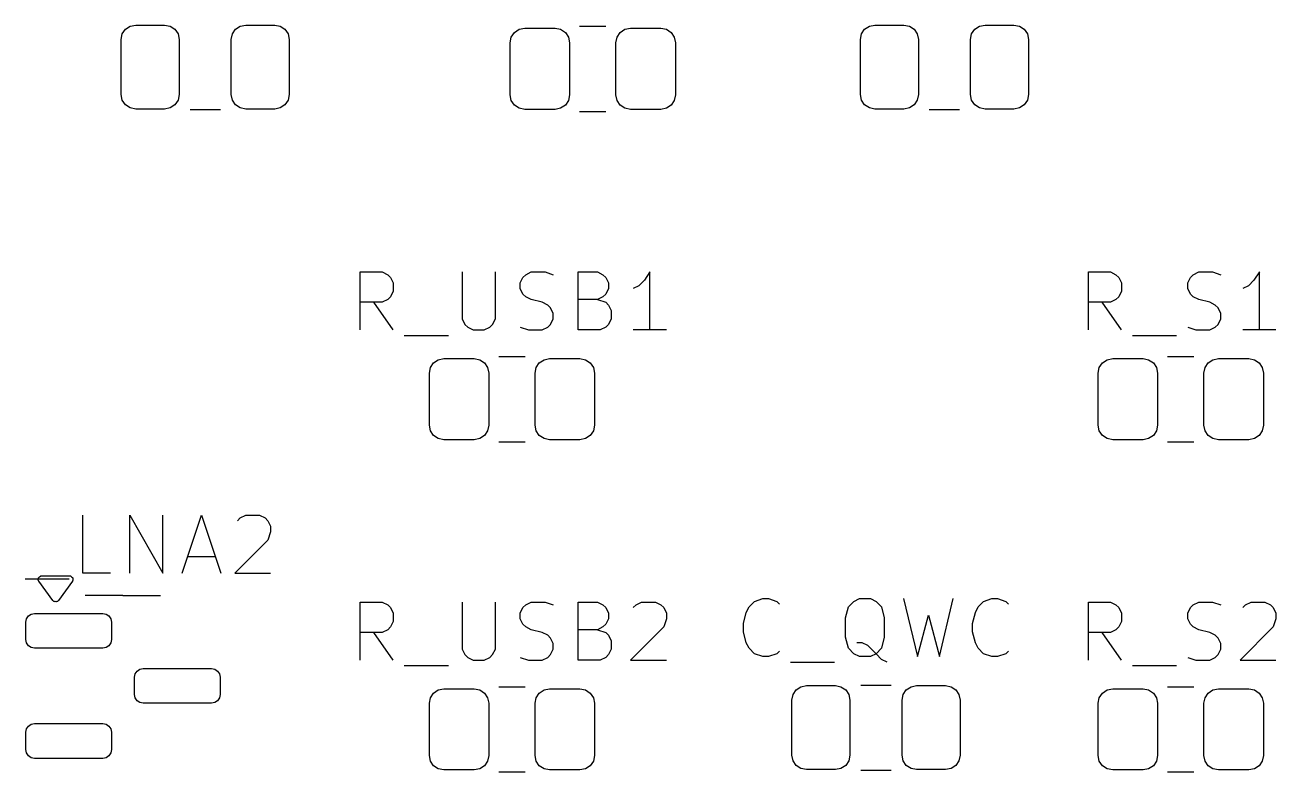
# Model space of a CAD drawing. Extents: x -0.18 to 2, y -0.2 to 1.93.
# Drawn here: x 1.146 to 1.996, y 0.318 to 0.825 of the extents above; entities that cross this region are included whole.
import ezdxf

# ---------------------------------------------------------------- set-up
doc = ezdxf.new("R2010")
doc.units = 0
doc.header["$MEASUREMENT"] = 0
doc.layers.add('BLACK', color=7, linetype='CONTINUOUS')
doc.layers.add('LYELLOW', color=51, linetype='CONTINUOUS')

msp = doc.modelspace()

# ---------------------------------------------------------------- linework, layer by layer
at = {"layer": 'BLACK', "linetype": 'CONTINUOUS'}
for p, q in [((1.21727, 0.82424), (1.22104, 0.82499)), ((1.21727, 0.82424), (1.22104, 0.82499)), ((1.22104, 0.82499), (1.24072, 0.82499)), ((1.22104, 0.82499), (1.24072, 0.82499)), ((1.24072, 0.82499), (1.24449, 0.82424)), ((1.24072, 0.82499), (1.24449, 0.82424)), ((1.29207, 0.82424), (1.29584, 0.82499)), ((1.29207, 0.82424), (1.29584, 0.82499)), ((1.29584, 0.82499), (1.31553, 0.82499)), ((1.29584, 0.82499), (1.31553, 0.82499)), ((1.31553, 0.82499), (1.31929, 0.82424)), ((1.31553, 0.82499), (1.31929, 0.82424)), ((1.71952, 0.82424), (1.72329, 0.82499)), ((1.71952, 0.82424), (1.72329, 0.82499)), ((1.72329, 0.82499), (1.74297, 0.82499)), ((1.72329, 0.82499), (1.74297, 0.82499)), ((1.74297, 0.82499), (1.74674, 0.82424)), ((1.74297, 0.82499), (1.74674, 0.82424)), ((1.79432, 0.82424), (1.79809, 0.82499)), ((1.79432, 0.82424), (1.79809, 0.82499)), ((1.79809, 0.82499), (1.81778, 0.82499)), ((1.79809, 0.82499), (1.81778, 0.82499)), ((1.81778, 0.82499), (1.82154, 0.82424)), ((1.81778, 0.82499), (1.82154, 0.82424)), ((1.2112, 0.81515), (1.21194, 0.81891)), ((1.2112, 0.81515), (1.21194, 0.81891)), ((1.21194, 0.81891), (1.21408, 0.82211)), ((1.21194, 0.81891), (1.21408, 0.82211)), ((1.21408, 0.82211), (1.21727, 0.82424)), ((1.21408, 0.82211), (1.21727, 0.82424)), ((1.24449, 0.82424), (1.24768, 0.82211)), ((1.24449, 0.82424), (1.24768, 0.82211)), ((1.24768, 0.82211), (1.24982, 0.81891)), ((1.24768, 0.82211), (1.24982, 0.81891)), ((1.24982, 0.81891), (1.25057, 0.81515)), ((1.24982, 0.81891), (1.25057, 0.81515)), ((1.286, 0.81515), (1.28675, 0.81891)), ((1.286, 0.81515), (1.28675, 0.81891)), ((1.28675, 0.81891), (1.28888, 0.82211)), ((1.28675, 0.81891), (1.28888, 0.82211)), ((1.28888, 0.82211), (1.29207, 0.82424)), ((1.28888, 0.82211), (1.29207, 0.82424)), ((1.31929, 0.82424), (1.32249, 0.82211)), ((1.31929, 0.82424), (1.32249, 0.82211)), ((1.32249, 0.82211), (1.32462, 0.81891)), ((1.32249, 0.82211), (1.32462, 0.81891)), ((1.32462, 0.81891), (1.32537, 0.81515)), ((1.32462, 0.81891), (1.32537, 0.81515)), ((1.47549, 0.81298), (1.47624, 0.81675)), ((1.47549, 0.81298), (1.47624, 0.81675)), ((1.47624, 0.81675), (1.47837, 0.81994)), ((1.47624, 0.81675), (1.47837, 0.81994)), ((1.47837, 0.81994), (1.48157, 0.82208)), ((1.47837, 0.81994), (1.48157, 0.82208)), ((1.48157, 0.82208), (1.48533, 0.82282)), ((1.48157, 0.82208), (1.48533, 0.82282)), ((1.48533, 0.82282), (1.506, 0.82282)), ((1.48533, 0.82282), (1.506, 0.82282)), ((1.506, 0.82282), (1.50977, 0.82208)), ((1.506, 0.82282), (1.50977, 0.82208)), ((1.50977, 0.82208), (1.51296, 0.81994)), ((1.50977, 0.82208), (1.51296, 0.81994)), ((1.51296, 0.81994), (1.5151, 0.81675)), ((1.51296, 0.81994), (1.5151, 0.81675)), ((1.5151, 0.81675), (1.51585, 0.81298)), ((1.5151, 0.81675), (1.51585, 0.81298)), ((1.54734, 0.81298), (1.54809, 0.81675)), ((1.54734, 0.81298), (1.54809, 0.81675)), ((1.54809, 0.81675), (1.55022, 0.81994)), ((1.54809, 0.81675), (1.55022, 0.81994)), ((1.55022, 0.81994), (1.55342, 0.82208)), ((1.55022, 0.81994), (1.55342, 0.82208)), ((1.55342, 0.82208), (1.55718, 0.82282)), ((1.55342, 0.82208), (1.55718, 0.82282)), ((1.55718, 0.82282), (1.57785, 0.82282)), ((1.55718, 0.82282), (1.57785, 0.82282)), ((1.57785, 0.82282), (1.58162, 0.82208)), ((1.57785, 0.82282), (1.58162, 0.82208)), ((1.58162, 0.82208), (1.58481, 0.81994)), ((1.58162, 0.82208), (1.58481, 0.81994)), ((1.58481, 0.81994), (1.58695, 0.81675)), ((1.58481, 0.81994), (1.58695, 0.81675)), ((1.58695, 0.81675), (1.5877, 0.81298)), ((1.58695, 0.81675), (1.5877, 0.81298)), ((1.71345, 0.81515), (1.71419, 0.81891)), ((1.71345, 0.81515), (1.71419, 0.81891)), ((1.71419, 0.81891), (1.71633, 0.82211)), ((1.71419, 0.81891), (1.71633, 0.82211)), ((1.71633, 0.82211), (1.71952, 0.82424)), ((1.71633, 0.82211), (1.71952, 0.82424)), ((1.74674, 0.82424), (1.74993, 0.82211)), ((1.74674, 0.82424), (1.74993, 0.82211)), ((1.74993, 0.82211), (1.75207, 0.81891)), ((1.74993, 0.82211), (1.75207, 0.81891)), ((1.75207, 0.81891), (1.75282, 0.81515)), ((1.75207, 0.81891), (1.75282, 0.81515)), ((1.78825, 0.81515), (1.789, 0.81891)), ((1.78825, 0.81515), (1.789, 0.81891)), ((1.789, 0.81891), (1.79113, 0.82211)), ((1.789, 0.81891), (1.79113, 0.82211)), ((1.79113, 0.82211), (1.79432, 0.82424)), ((1.79113, 0.82211), (1.79432, 0.82424)), ((1.82154, 0.82424), (1.82474, 0.82211)), ((1.82154, 0.82424), (1.82474, 0.82211)), ((1.82474, 0.82211), (1.82687, 0.81891)), ((1.82474, 0.82211), (1.82687, 0.81891)), ((1.82687, 0.81891), (1.82762, 0.81515)), ((1.82687, 0.81891), (1.82762, 0.81515)), ((1.2112, 0.77775), (1.2112, 0.81515)), ((1.2112, 0.77775), (1.2112, 0.81515)), ((1.25057, 0.81515), (1.25057, 0.77775)), ((1.25057, 0.81515), (1.25057, 0.77775)), ((1.286, 0.77775), (1.286, 0.81515)), ((1.286, 0.77775), (1.286, 0.81515)), ((1.32537, 0.81515), (1.32537, 0.77775)), ((1.32537, 0.81515), (1.32537, 0.77775)), ((1.47549, 0.77755), (1.47549, 0.81298)), ((1.47549, 0.77755), (1.47549, 0.81298)), ((1.51585, 0.81298), (1.51585, 0.77755)), ((1.51585, 0.81298), (1.51585, 0.77755)), ((1.54734, 0.77755), (1.54734, 0.81298)), ((1.54734, 0.77755), (1.54734, 0.81298)), ((1.5877, 0.81298), (1.5877, 0.77755)), ((1.5877, 0.81298), (1.5877, 0.77755)), ((1.71345, 0.77775), (1.71345, 0.81515)), ((1.71345, 0.77775), (1.71345, 0.81515)), ((1.75282, 0.81515), (1.75282, 0.77775)), ((1.75282, 0.81515), (1.75282, 0.77775)), ((1.78825, 0.77775), (1.78825, 0.81515)), ((1.78825, 0.77775), (1.78825, 0.81515)), ((1.82762, 0.81515), (1.82762, 0.77775)), ((1.82762, 0.81515), (1.82762, 0.77775)), ((1.21194, 0.77398), (1.2112, 0.77775)), ((1.21194, 0.77398), (1.2112, 0.77775)), ((1.21408, 0.77079), (1.21194, 0.77398)), ((1.21408, 0.77079), (1.21194, 0.77398)), ((1.24982, 0.77398), (1.24768, 0.77079)), ((1.24982, 0.77398), (1.24768, 0.77079)), ((1.25057, 0.77775), (1.24982, 0.77398)), ((1.25057, 0.77775), (1.24982, 0.77398)), ((1.28675, 0.77398), (1.286, 0.77775)), ((1.28675, 0.77398), (1.286, 0.77775)), ((1.28888, 0.77079), (1.28675, 0.77398)), ((1.28888, 0.77079), (1.28675, 0.77398)), ((1.32462, 0.77398), (1.32249, 0.77079)), ((1.32462, 0.77398), (1.32249, 0.77079)), ((1.32537, 0.77775), (1.32462, 0.77398)), ((1.32537, 0.77775), (1.32462, 0.77398)), ((1.47624, 0.77378), (1.47549, 0.77755)), ((1.47624, 0.77378), (1.47549, 0.77755)), ((1.47837, 0.77059), (1.47624, 0.77378)), ((1.47837, 0.77059), (1.47624, 0.77378)), ((1.5151, 0.77378), (1.51296, 0.77059)), ((1.5151, 0.77378), (1.51296, 0.77059)), ((1.51585, 0.77755), (1.5151, 0.77378)), ((1.51585, 0.77755), (1.5151, 0.77378)), ((1.54809, 0.77378), (1.54734, 0.77755)), ((1.54809, 0.77378), (1.54734, 0.77755)), ((1.55022, 0.77059), (1.54809, 0.77378)), ((1.55022, 0.77059), (1.54809, 0.77378)), ((1.58695, 0.77378), (1.58481, 0.77059)), ((1.58695, 0.77378), (1.58481, 0.77059)), ((1.5877, 0.77755), (1.58695, 0.77378)), ((1.5877, 0.77755), (1.58695, 0.77378)), ((1.71419, 0.77398), (1.71345, 0.77775)), ((1.71419, 0.77398), (1.71345, 0.77775)), ((1.71633, 0.77079), (1.71419, 0.77398)), ((1.71633, 0.77079), (1.71419, 0.77398)), ((1.75207, 0.77398), (1.74993, 0.77079)), ((1.75207, 0.77398), (1.74993, 0.77079)), ((1.75282, 0.77775), (1.75207, 0.77398)), ((1.75282, 0.77775), (1.75207, 0.77398)), ((1.789, 0.77398), (1.78825, 0.77775)), ((1.789, 0.77398), (1.78825, 0.77775)), ((1.79113, 0.77079), (1.789, 0.77398)), ((1.79113, 0.77079), (1.789, 0.77398)), ((1.82687, 0.77398), (1.82474, 0.77079)), ((1.82687, 0.77398), (1.82474, 0.77079)), ((1.82762, 0.77775), (1.82687, 0.77398)), ((1.82762, 0.77775), (1.82687, 0.77398)), ((1.21727, 0.76865), (1.21408, 0.77079)), ((1.21727, 0.76865), (1.21408, 0.77079)), ((1.22104, 0.7679), (1.21727, 0.76865)), ((1.22104, 0.7679), (1.21727, 0.76865)), ((1.24072, 0.7679), (1.22104, 0.7679)), ((1.24072, 0.7679), (1.22104, 0.7679)), ((1.24449, 0.76865), (1.24072, 0.7679)), ((1.24449, 0.76865), (1.24072, 0.7679)), ((1.24768, 0.77079), (1.24449, 0.76865)), ((1.24768, 0.77079), (1.24449, 0.76865)), ((1.29207, 0.76865), (1.28888, 0.77079)), ((1.29207, 0.76865), (1.28888, 0.77079)), ((1.29584, 0.7679), (1.29207, 0.76865)), ((1.29584, 0.7679), (1.29207, 0.76865)), ((1.31553, 0.7679), (1.29584, 0.7679)), ((1.31553, 0.7679), (1.29584, 0.7679)), ((1.31929, 0.76865), (1.31553, 0.7679)), ((1.31929, 0.76865), (1.31553, 0.7679)), ((1.32249, 0.77079), (1.31929, 0.76865)), ((1.32249, 0.77079), (1.31929, 0.76865)), ((1.48157, 0.76846), (1.47837, 0.77059)), ((1.48157, 0.76846), (1.47837, 0.77059)), ((1.48533, 0.76771), (1.48157, 0.76846)), ((1.48533, 0.76771), (1.48157, 0.76846)), ((1.506, 0.76771), (1.48533, 0.76771)), ((1.506, 0.76771), (1.48533, 0.76771)), ((1.50977, 0.76846), (1.506, 0.76771)), ((1.50977, 0.76846), (1.506, 0.76771)), ((1.51296, 0.77059), (1.50977, 0.76846)), ((1.51296, 0.77059), (1.50977, 0.76846)), ((1.55342, 0.76846), (1.55022, 0.77059)), ((1.55342, 0.76846), (1.55022, 0.77059)), ((1.55718, 0.76771), (1.55342, 0.76846)), ((1.55718, 0.76771), (1.55342, 0.76846)), ((1.57785, 0.76771), (1.55718, 0.76771)), ((1.57785, 0.76771), (1.55718, 0.76771)), ((1.58162, 0.76846), (1.57785, 0.76771)), ((1.58162, 0.76846), (1.57785, 0.76771)), ((1.58481, 0.77059), (1.58162, 0.76846)), ((1.58481, 0.77059), (1.58162, 0.76846)), ((1.71952, 0.76865), (1.71633, 0.77079)), ((1.71952, 0.76865), (1.71633, 0.77079)), ((1.72329, 0.7679), (1.71952, 0.76865)), ((1.72329, 0.7679), (1.71952, 0.76865)), ((1.74297, 0.7679), (1.72329, 0.7679)), ((1.74297, 0.7679), (1.72329, 0.7679)), ((1.74674, 0.76865), (1.74297, 0.7679)), ((1.74674, 0.76865), (1.74297, 0.7679)), ((1.74993, 0.77079), (1.74674, 0.76865)), ((1.74993, 0.77079), (1.74674, 0.76865)), ((1.79432, 0.76865), (1.79113, 0.77079)), ((1.79432, 0.76865), (1.79113, 0.77079)), ((1.79809, 0.7679), (1.79432, 0.76865)), ((1.79809, 0.7679), (1.79432, 0.76865)), ((1.81778, 0.7679), (1.79809, 0.7679)), ((1.81778, 0.7679), (1.79809, 0.7679)), ((1.82154, 0.76865), (1.81778, 0.7679)), ((1.82154, 0.76865), (1.81778, 0.7679)), ((1.82474, 0.77079), (1.82154, 0.76865)), ((1.82474, 0.77079), (1.82154, 0.76865)), ((1.42131, 0.59234), (1.42344, 0.59553)), ((1.42131, 0.59234), (1.42344, 0.59553)), ((1.42344, 0.59553), (1.42664, 0.59767)), ((1.42344, 0.59553), (1.42664, 0.59767)), ((1.42664, 0.59767), (1.4304, 0.59842)), ((1.42664, 0.59767), (1.4304, 0.59842)), ((1.4304, 0.59842), (1.45107, 0.59842)), ((1.4304, 0.59842), (1.45107, 0.59842)), ((1.45107, 0.59842), (1.45484, 0.59767)), ((1.45107, 0.59842), (1.45484, 0.59767)), ((1.45484, 0.59767), (1.45803, 0.59553)), ((1.45484, 0.59767), (1.45803, 0.59553)), ((1.45803, 0.59553), (1.46017, 0.59234)), ((1.45803, 0.59553), (1.46017, 0.59234)), ((1.49316, 0.59234), (1.49529, 0.59553)), ((1.49316, 0.59234), (1.49529, 0.59553)), ((1.49529, 0.59553), (1.49849, 0.59767)), ((1.49529, 0.59553), (1.49849, 0.59767)), ((1.49849, 0.59767), (1.50225, 0.59842)), ((1.49849, 0.59767), (1.50225, 0.59842)), ((1.50225, 0.59842), (1.52292, 0.59842)), ((1.50225, 0.59842), (1.52292, 0.59842)), ((1.52292, 0.59842), (1.52669, 0.59767)), ((1.52292, 0.59842), (1.52669, 0.59767)), ((1.52669, 0.59767), (1.52988, 0.59553)), ((1.52669, 0.59767), (1.52988, 0.59553)), ((1.52988, 0.59553), (1.53202, 0.59234)), ((1.52988, 0.59553), (1.53202, 0.59234)), ((1.87575, 0.59234), (1.87789, 0.59553)), ((1.87575, 0.59234), (1.87789, 0.59553)), ((1.87789, 0.59553), (1.88108, 0.59767)), ((1.87789, 0.59553), (1.88108, 0.59767)), ((1.88108, 0.59767), (1.88485, 0.59842)), ((1.88108, 0.59767), (1.88485, 0.59842)), ((1.88485, 0.59842), (1.90552, 0.59842)), ((1.88485, 0.59842), (1.90552, 0.59842)), ((1.90552, 0.59842), (1.90928, 0.59767)), ((1.90552, 0.59842), (1.90928, 0.59767)), ((1.90928, 0.59767), (1.91247, 0.59553)), ((1.90928, 0.59767), (1.91247, 0.59553)), ((1.91247, 0.59553), (1.91461, 0.59234)), ((1.91247, 0.59553), (1.91461, 0.59234)), ((1.9476, 0.59234), (1.94974, 0.59553)), ((1.9476, 0.59234), (1.94974, 0.59553)), ((1.94974, 0.59553), (1.95293, 0.59767)), ((1.94974, 0.59553), (1.95293, 0.59767)), ((1.95293, 0.59767), (1.9567, 0.59842)), ((1.95293, 0.59767), (1.9567, 0.59842)), ((1.9567, 0.59842), (1.97737, 0.59842)), ((1.9567, 0.59842), (1.97737, 0.59842)), ((1.97737, 0.59842), (1.98113, 0.59767)), ((1.97737, 0.59842), (1.98113, 0.59767)), ((1.98113, 0.59767), (1.98433, 0.59553)), ((1.98113, 0.59767), (1.98433, 0.59553)), ((1.98433, 0.59553), (1.98646, 0.59234)), ((1.98433, 0.59553), (1.98646, 0.59234)), ((1.42056, 0.58857), (1.42131, 0.59234)), ((1.42056, 0.58857), (1.42131, 0.59234)), ((1.42056, 0.55314), (1.42056, 0.58857)), ((1.42056, 0.55314), (1.42056, 0.58857)), ((1.46017, 0.59234), (1.46091, 0.58857)), ((1.46017, 0.59234), (1.46091, 0.58857)), ((1.46091, 0.58857), (1.46091, 0.55314)), ((1.46091, 0.58857), (1.46091, 0.55314)), ((1.49241, 0.58857), (1.49316, 0.59234)), ((1.49241, 0.58857), (1.49316, 0.59234)), ((1.49241, 0.55314), (1.49241, 0.58857)), ((1.49241, 0.55314), (1.49241, 0.58857)), ((1.53202, 0.59234), (1.53276, 0.58857)), ((1.53202, 0.59234), (1.53276, 0.58857)), ((1.53276, 0.58857), (1.53276, 0.55314)), ((1.53276, 0.58857), (1.53276, 0.55314)), ((1.875, 0.58857), (1.87575, 0.59234)), ((1.875, 0.58857), (1.87575, 0.59234)), ((1.875, 0.55314), (1.875, 0.58857)), ((1.875, 0.55314), (1.875, 0.58857)), ((1.91461, 0.59234), (1.91536, 0.58857)), ((1.91461, 0.59234), (1.91536, 0.58857)), ((1.91536, 0.58857), (1.91536, 0.55314)), ((1.91536, 0.58857), (1.91536, 0.55314)), ((1.94685, 0.58857), (1.9476, 0.59234)), ((1.94685, 0.58857), (1.9476, 0.59234)), ((1.94685, 0.55314), (1.94685, 0.58857)), ((1.94685, 0.55314), (1.94685, 0.58857)), ((1.98646, 0.59234), (1.98721, 0.58857)), ((1.98646, 0.59234), (1.98721, 0.58857)), ((1.98721, 0.58857), (1.98721, 0.55314)), ((1.98721, 0.58857), (1.98721, 0.55314)), ((1.42131, 0.54937), (1.42056, 0.55314)), ((1.42131, 0.54937), (1.42056, 0.55314)), ((1.46091, 0.55314), (1.46017, 0.54937)), ((1.46091, 0.55314), (1.46017, 0.54937)), ((1.49316, 0.54937), (1.49241, 0.55314)), ((1.49316, 0.54937), (1.49241, 0.55314)), ((1.53276, 0.55314), (1.53202, 0.54937)), ((1.53276, 0.55314), (1.53202, 0.54937)), ((1.87575, 0.54937), (1.875, 0.55314)), ((1.87575, 0.54937), (1.875, 0.55314)), ((1.91536, 0.55314), (1.91461, 0.54937)), ((1.91536, 0.55314), (1.91461, 0.54937)), ((1.9476, 0.54937), (1.94685, 0.55314)), ((1.9476, 0.54937), (1.94685, 0.55314)), ((1.98721, 0.55314), (1.98646, 0.54937)), ((1.98721, 0.55314), (1.98646, 0.54937)), ((1.42344, 0.54618), (1.42131, 0.54937)), ((1.42344, 0.54618), (1.42131, 0.54937)), ((1.42664, 0.54405), (1.42344, 0.54618)), ((1.42664, 0.54405), (1.42344, 0.54618)), ((1.4304, 0.5433), (1.42664, 0.54405)), ((1.4304, 0.5433), (1.42664, 0.54405)), ((1.45484, 0.54405), (1.45107, 0.5433)), ((1.45484, 0.54405), (1.45107, 0.5433)), ((1.45803, 0.54618), (1.45484, 0.54405)), ((1.45803, 0.54618), (1.45484, 0.54405)), ((1.46017, 0.54937), (1.45803, 0.54618)), ((1.46017, 0.54937), (1.45803, 0.54618)), ((1.49529, 0.54618), (1.49316, 0.54937)), ((1.49529, 0.54618), (1.49316, 0.54937)), ((1.49849, 0.54405), (1.49529, 0.54618)), ((1.49849, 0.54405), (1.49529, 0.54618)), ((1.50225, 0.5433), (1.49849, 0.54405)), ((1.50225, 0.5433), (1.49849, 0.54405)), ((1.52669, 0.54405), (1.52292, 0.5433)), ((1.52669, 0.54405), (1.52292, 0.5433)), ((1.52988, 0.54618), (1.52669, 0.54405)), ((1.52988, 0.54618), (1.52669, 0.54405)), ((1.53202, 0.54937), (1.52988, 0.54618)), ((1.53202, 0.54937), (1.52988, 0.54618)), ((1.87789, 0.54618), (1.87575, 0.54937)), ((1.87789, 0.54618), (1.87575, 0.54937)), ((1.88108, 0.54405), (1.87789, 0.54618)), ((1.88108, 0.54405), (1.87789, 0.54618)), ((1.88485, 0.5433), (1.88108, 0.54405)), ((1.88485, 0.5433), (1.88108, 0.54405)), ((1.90928, 0.54405), (1.90552, 0.5433)), ((1.90928, 0.54405), (1.90552, 0.5433)), ((1.91247, 0.54618), (1.90928, 0.54405)), ((1.91247, 0.54618), (1.90928, 0.54405)), ((1.91461, 0.54937), (1.91247, 0.54618)), ((1.91461, 0.54937), (1.91247, 0.54618)), ((1.94974, 0.54618), (1.9476, 0.54937)), ((1.94974, 0.54618), (1.9476, 0.54937)), ((1.95293, 0.54405), (1.94974, 0.54618)), ((1.95293, 0.54405), (1.94974, 0.54618)), ((1.9567, 0.5433), (1.95293, 0.54405)), ((1.9567, 0.5433), (1.95293, 0.54405)), ((1.98113, 0.54405), (1.97737, 0.5433)), ((1.98113, 0.54405), (1.97737, 0.5433)), ((1.98433, 0.54618), (1.98113, 0.54405)), ((1.98433, 0.54618), (1.98113, 0.54405)), ((1.98646, 0.54937), (1.98433, 0.54618)), ((1.98646, 0.54937), (1.98433, 0.54618)), ((1.45107, 0.5433), (1.4304, 0.5433)), ((1.45107, 0.5433), (1.4304, 0.5433)), ((1.52292, 0.5433), (1.50225, 0.5433)), ((1.52292, 0.5433), (1.50225, 0.5433)), ((1.90552, 0.5433), (1.88485, 0.5433)), ((1.90552, 0.5433), (1.88485, 0.5433)), ((1.97737, 0.5433), (1.9567, 0.5433)), ((1.97737, 0.5433), (1.9567, 0.5433)), ((1.15011, 0.42488), (1.15237, 0.42532)), ((1.15011, 0.42488), (1.15237, 0.42532)), ((1.15237, 0.42532), (1.19863, 0.42532)), ((1.15237, 0.42532), (1.19863, 0.42532)), ((1.19863, 0.42532), (1.20089, 0.42488)), ((1.19863, 0.42532), (1.20089, 0.42488)), ((1.14647, 0.41942), (1.14692, 0.42168)), ((1.14647, 0.41942), (1.14692, 0.42168)), ((1.14647, 0.40761), (1.14647, 0.41942)), ((1.14647, 0.40761), (1.14647, 0.41942)), ((1.14692, 0.42168), (1.1482, 0.4236)), ((1.14692, 0.42168), (1.1482, 0.4236)), ((1.1482, 0.4236), (1.15011, 0.42488)), ((1.1482, 0.4236), (1.15011, 0.42488)), ((1.20089, 0.42488), (1.20281, 0.4236)), ((1.20089, 0.42488), (1.20281, 0.4236)), ((1.20281, 0.4236), (1.20409, 0.42168)), ((1.20281, 0.4236), (1.20409, 0.42168)), ((1.20409, 0.42168), (1.20454, 0.41942)), ((1.20409, 0.42168), (1.20454, 0.41942)), ((1.20454, 0.41942), (1.20454, 0.40761)), ((1.20454, 0.41942), (1.20454, 0.40761)), ((1.14692, 0.40535), (1.14647, 0.40761)), ((1.14692, 0.40535), (1.14647, 0.40761)), ((1.1482, 0.40343), (1.14692, 0.40535)), ((1.1482, 0.40343), (1.14692, 0.40535)), ((1.15011, 0.40215), (1.1482, 0.40343)), ((1.15011, 0.40215), (1.1482, 0.40343)), ((1.15237, 0.4017), (1.15011, 0.40215)), ((1.15237, 0.4017), (1.15011, 0.40215)), ((1.19863, 0.4017), (1.15237, 0.4017)), ((1.19863, 0.4017), (1.15237, 0.4017)), ((1.20089, 0.40215), (1.19863, 0.4017)), ((1.20089, 0.40215), (1.19863, 0.4017)), ((1.20281, 0.40343), (1.20089, 0.40215)), ((1.20281, 0.40343), (1.20089, 0.40215)), ((1.20409, 0.40535), (1.20281, 0.40343)), ((1.20409, 0.40535), (1.20281, 0.40343)), ((1.20454, 0.40761), (1.20409, 0.40535)), ((1.20454, 0.40761), (1.20409, 0.40535)), ((1.22029, 0.38202), (1.22074, 0.38428)), ((1.22029, 0.38202), (1.22074, 0.38428)), ((1.22074, 0.38428), (1.22202, 0.38619)), ((1.22074, 0.38428), (1.22202, 0.38619)), ((1.22202, 0.38619), (1.22393, 0.38747)), ((1.22202, 0.38619), (1.22393, 0.38747)), ((1.22393, 0.38747), (1.22619, 0.38792)), ((1.22393, 0.38747), (1.22619, 0.38792)), ((1.22619, 0.38792), (1.27245, 0.38792)), ((1.22619, 0.38792), (1.27245, 0.38792)), ((1.27245, 0.38792), (1.27471, 0.38747)), ((1.27245, 0.38792), (1.27471, 0.38747)), ((1.27471, 0.38747), (1.27663, 0.38619)), ((1.27471, 0.38747), (1.27663, 0.38619)), ((1.27663, 0.38619), (1.27791, 0.38428)), ((1.27663, 0.38619), (1.27791, 0.38428)), ((1.27791, 0.38428), (1.27836, 0.38202)), ((1.27791, 0.38428), (1.27836, 0.38202)), ((1.22029, 0.37021), (1.22029, 0.38202)), ((1.22029, 0.37021), (1.22029, 0.38202)), ((1.27836, 0.38202), (1.27836, 0.37021)), ((1.27836, 0.38202), (1.27836, 0.37021)), ((1.42664, 0.37339), (1.4304, 0.37414)), ((1.42664, 0.37339), (1.4304, 0.37414)), ((1.4304, 0.37414), (1.45107, 0.37414)), ((1.4304, 0.37414), (1.45107, 0.37414)), ((1.45107, 0.37414), (1.45484, 0.37339)), ((1.45107, 0.37414), (1.45484, 0.37339)), ((1.49849, 0.37339), (1.50225, 0.37414)), ((1.49849, 0.37339), (1.50225, 0.37414)), ((1.50225, 0.37414), (1.52292, 0.37414)), ((1.50225, 0.37414), (1.52292, 0.37414)), ((1.52292, 0.37414), (1.52669, 0.37339)), ((1.52292, 0.37414), (1.52669, 0.37339)), ((1.66983, 0.37343), (1.67303, 0.37556)), ((1.66983, 0.37343), (1.67303, 0.37556)), ((1.67303, 0.37556), (1.67679, 0.37631)), ((1.67303, 0.37556), (1.67679, 0.37631)), ((1.67679, 0.37631), (1.69648, 0.37631)), ((1.67679, 0.37631), (1.69648, 0.37631)), ((1.69648, 0.37631), (1.70025, 0.37556)), ((1.69648, 0.37631), (1.70025, 0.37556)), ((1.70025, 0.37556), (1.70344, 0.37343)), ((1.70025, 0.37556), (1.70344, 0.37343)), ((1.74464, 0.37343), (1.74783, 0.37556)), ((1.74464, 0.37343), (1.74783, 0.37556)), ((1.74783, 0.37556), (1.7516, 0.37631)), ((1.74783, 0.37556), (1.7516, 0.37631)), ((1.7516, 0.37631), (1.77128, 0.37631)), ((1.7516, 0.37631), (1.77128, 0.37631)), ((1.77128, 0.37631), (1.77505, 0.37556)), ((1.77128, 0.37631), (1.77505, 0.37556)), ((1.77505, 0.37556), (1.77824, 0.37343)), ((1.77505, 0.37556), (1.77824, 0.37343)), ((1.88108, 0.37339), (1.88485, 0.37414)), ((1.88108, 0.37339), (1.88485, 0.37414)), ((1.88485, 0.37414), (1.90552, 0.37414)), ((1.88485, 0.37414), (1.90552, 0.37414)), ((1.90552, 0.37414), (1.90928, 0.37339)), ((1.90552, 0.37414), (1.90928, 0.37339)), ((1.95293, 0.37339), (1.9567, 0.37414)), ((1.95293, 0.37339), (1.9567, 0.37414)), ((1.9567, 0.37414), (1.97737, 0.37414)), ((1.9567, 0.37414), (1.97737, 0.37414)), ((1.97737, 0.37414), (1.98113, 0.37339)), ((1.97737, 0.37414), (1.98113, 0.37339)), ((1.22074, 0.36795), (1.22029, 0.37021)), ((1.22074, 0.36795), (1.22029, 0.37021)), ((1.22202, 0.36603), (1.22074, 0.36795)), ((1.22202, 0.36603), (1.22074, 0.36795)), ((1.22393, 0.36475), (1.22202, 0.36603)), ((1.22393, 0.36475), (1.22202, 0.36603)), ((1.27663, 0.36603), (1.27471, 0.36475)), ((1.27663, 0.36603), (1.27471, 0.36475)), ((1.27791, 0.36795), (1.27663, 0.36603)), ((1.27791, 0.36795), (1.27663, 0.36603)), ((1.27836, 0.37021), (1.27791, 0.36795)), ((1.27836, 0.37021), (1.27791, 0.36795)), ((1.42056, 0.3643), (1.42131, 0.36807)), ((1.42056, 0.3643), (1.42131, 0.36807)), ((1.42131, 0.36807), (1.42344, 0.37126)), ((1.42131, 0.36807), (1.42344, 0.37126)), ((1.42344, 0.37126), (1.42664, 0.37339)), ((1.42344, 0.37126), (1.42664, 0.37339)), ((1.45484, 0.37339), (1.45803, 0.37126)), ((1.45484, 0.37339), (1.45803, 0.37126)), ((1.45803, 0.37126), (1.46017, 0.36807)), ((1.45803, 0.37126), (1.46017, 0.36807)), ((1.46017, 0.36807), (1.46091, 0.3643)), ((1.46017, 0.36807), (1.46091, 0.3643)), ((1.49241, 0.3643), (1.49316, 0.36807)), ((1.49241, 0.3643), (1.49316, 0.36807)), ((1.49316, 0.36807), (1.49529, 0.37126)), ((1.49316, 0.36807), (1.49529, 0.37126)), ((1.49529, 0.37126), (1.49849, 0.37339)), ((1.49529, 0.37126), (1.49849, 0.37339)), ((1.52669, 0.37339), (1.52988, 0.37126)), ((1.52669, 0.37339), (1.52988, 0.37126)), ((1.52988, 0.37126), (1.53202, 0.36807)), ((1.52988, 0.37126), (1.53202, 0.36807)), ((1.53202, 0.36807), (1.53276, 0.3643)), ((1.53202, 0.36807), (1.53276, 0.3643)), ((1.66695, 0.36647), (1.6677, 0.37023)), ((1.66695, 0.36647), (1.6677, 0.37023)), ((1.66695, 0.32906), (1.66695, 0.36647)), ((1.66695, 0.32906), (1.66695, 0.36647)), ((1.6677, 0.37023), (1.66983, 0.37343)), ((1.6677, 0.37023), (1.66983, 0.37343)), ((1.70344, 0.37343), (1.70557, 0.37023)), ((1.70344, 0.37343), (1.70557, 0.37023)), ((1.70557, 0.37023), (1.70632, 0.36647)), ((1.70557, 0.37023), (1.70632, 0.36647)), ((1.70632, 0.36647), (1.70632, 0.32906)), ((1.70632, 0.36647), (1.70632, 0.32906)), ((1.74175, 0.36647), (1.7425, 0.37023)), ((1.74175, 0.36647), (1.7425, 0.37023)), ((1.74175, 0.32906), (1.74175, 0.36647)), ((1.74175, 0.32906), (1.74175, 0.36647)), ((1.7425, 0.37023), (1.74464, 0.37343)), ((1.7425, 0.37023), (1.74464, 0.37343)), ((1.77824, 0.37343), (1.78038, 0.37023)), ((1.77824, 0.37343), (1.78038, 0.37023)), ((1.78038, 0.37023), (1.78112, 0.36647)), ((1.78038, 0.37023), (1.78112, 0.36647)), ((1.78112, 0.36647), (1.78112, 0.32906)), ((1.78112, 0.36647), (1.78112, 0.32906)), ((1.875, 0.3643), (1.87575, 0.36807)), ((1.875, 0.3643), (1.87575, 0.36807)), ((1.87575, 0.36807), (1.87789, 0.37126)), ((1.87575, 0.36807), (1.87789, 0.37126)), ((1.87789, 0.37126), (1.88108, 0.37339)), ((1.87789, 0.37126), (1.88108, 0.37339)), ((1.90928, 0.37339), (1.91247, 0.37126)), ((1.90928, 0.37339), (1.91247, 0.37126)), ((1.91247, 0.37126), (1.91461, 0.36807)), ((1.91247, 0.37126), (1.91461, 0.36807)), ((1.91461, 0.36807), (1.91536, 0.3643)), ((1.91461, 0.36807), (1.91536, 0.3643)), ((1.94685, 0.3643), (1.9476, 0.36807)), ((1.94685, 0.3643), (1.9476, 0.36807)), ((1.9476, 0.36807), (1.94974, 0.37126)), ((1.9476, 0.36807), (1.94974, 0.37126)), ((1.94974, 0.37126), (1.95293, 0.37339)), ((1.94974, 0.37126), (1.95293, 0.37339)), ((1.98113, 0.37339), (1.98433, 0.37126)), ((1.98113, 0.37339), (1.98433, 0.37126)), ((1.98433, 0.37126), (1.98646, 0.36807)), ((1.98433, 0.37126), (1.98646, 0.36807)), ((1.98646, 0.36807), (1.98721, 0.3643)), ((1.98646, 0.36807), (1.98721, 0.3643)), ((1.22619, 0.3643), (1.22393, 0.36475)), ((1.22619, 0.3643), (1.22393, 0.36475)), ((1.27245, 0.3643), (1.22619, 0.3643)), ((1.27245, 0.3643), (1.22619, 0.3643)), ((1.27471, 0.36475), (1.27245, 0.3643)), ((1.27471, 0.36475), (1.27245, 0.3643)), ((1.42056, 0.32887), (1.42056, 0.3643)), ((1.42056, 0.32887), (1.42056, 0.3643)), ((1.46091, 0.3643), (1.46091, 0.32887)), ((1.46091, 0.3643), (1.46091, 0.32887)), ((1.49241, 0.32887), (1.49241, 0.3643)), ((1.49241, 0.32887), (1.49241, 0.3643)), ((1.53276, 0.3643), (1.53276, 0.32887)), ((1.53276, 0.3643), (1.53276, 0.32887)), ((1.875, 0.32887), (1.875, 0.3643)), ((1.875, 0.32887), (1.875, 0.3643)), ((1.91536, 0.3643), (1.91536, 0.32887)), ((1.91536, 0.3643), (1.91536, 0.32887)), ((1.94685, 0.32887), (1.94685, 0.3643)), ((1.94685, 0.32887), (1.94685, 0.3643)), ((1.98721, 0.3643), (1.98721, 0.32887)), ((1.98721, 0.3643), (1.98721, 0.32887)), ((1.14692, 0.34688), (1.1482, 0.34879)), ((1.14692, 0.34688), (1.1482, 0.34879)), ((1.1482, 0.34879), (1.15011, 0.35007)), ((1.1482, 0.34879), (1.15011, 0.35007)), ((1.15011, 0.35007), (1.15237, 0.35052)), ((1.15011, 0.35007), (1.15237, 0.35052)), ((1.15237, 0.35052), (1.19863, 0.35052)), ((1.15237, 0.35052), (1.19863, 0.35052)), ((1.19863, 0.35052), (1.20089, 0.35007)), ((1.19863, 0.35052), (1.20089, 0.35007)), ((1.20089, 0.35007), (1.20281, 0.34879)), ((1.20089, 0.35007), (1.20281, 0.34879)), ((1.20281, 0.34879), (1.20409, 0.34688)), ((1.20281, 0.34879), (1.20409, 0.34688)), ((1.14647, 0.34462), (1.14692, 0.34688)), ((1.14647, 0.34462), (1.14692, 0.34688)), ((1.14647, 0.33281), (1.14647, 0.34462)), ((1.14647, 0.33281), (1.14647, 0.34462)), ((1.20409, 0.34688), (1.20454, 0.34462)), ((1.20409, 0.34688), (1.20454, 0.34462)), ((1.20454, 0.34462), (1.20454, 0.33281)), ((1.20454, 0.34462), (1.20454, 0.33281)), ((1.14692, 0.33055), (1.14647, 0.33281)), ((1.14692, 0.33055), (1.14647, 0.33281)), ((1.20454, 0.33281), (1.20409, 0.33055)), ((1.20454, 0.33281), (1.20409, 0.33055)), ((1.1482, 0.32863), (1.14692, 0.33055)), ((1.1482, 0.32863), (1.14692, 0.33055)), ((1.15011, 0.32735), (1.1482, 0.32863)), ((1.15011, 0.32735), (1.1482, 0.32863)), ((1.15237, 0.3269), (1.15011, 0.32735)), ((1.15237, 0.3269), (1.15011, 0.32735)), ((1.19863, 0.3269), (1.15237, 0.3269)), ((1.19863, 0.3269), (1.15237, 0.3269)), ((1.20089, 0.32735), (1.19863, 0.3269)), ((1.20089, 0.32735), (1.19863, 0.3269)), ((1.20281, 0.32863), (1.20089, 0.32735)), ((1.20281, 0.32863), (1.20089, 0.32735)), ((1.20409, 0.33055), (1.20281, 0.32863)), ((1.20409, 0.33055), (1.20281, 0.32863)), ((1.42131, 0.3251), (1.42056, 0.32887)), ((1.42131, 0.3251), (1.42056, 0.32887)), ((1.42344, 0.32191), (1.42131, 0.3251)), ((1.42344, 0.32191), (1.42131, 0.3251)), ((1.46017, 0.3251), (1.45803, 0.32191)), ((1.46017, 0.3251), (1.45803, 0.32191)), ((1.46091, 0.32887), (1.46017, 0.3251)), ((1.46091, 0.32887), (1.46017, 0.3251)), ((1.49316, 0.3251), (1.49241, 0.32887)), ((1.49316, 0.3251), (1.49241, 0.32887)), ((1.49529, 0.32191), (1.49316, 0.3251)), ((1.49529, 0.32191), (1.49316, 0.3251)), ((1.53202, 0.3251), (1.52988, 0.32191)), ((1.53202, 0.3251), (1.52988, 0.32191)), ((1.53276, 0.32887), (1.53202, 0.3251)), ((1.53276, 0.32887), (1.53202, 0.3251)), ((1.6677, 0.3253), (1.66695, 0.32906)), ((1.6677, 0.3253), (1.66695, 0.32906)), ((1.66983, 0.32211), (1.6677, 0.3253)), ((1.66983, 0.32211), (1.6677, 0.3253)), ((1.70557, 0.3253), (1.70344, 0.32211)), ((1.70557, 0.3253), (1.70344, 0.32211)), ((1.70632, 0.32906), (1.70557, 0.3253)), ((1.70632, 0.32906), (1.70557, 0.3253)), ((1.7425, 0.3253), (1.74175, 0.32906)), ((1.7425, 0.3253), (1.74175, 0.32906)), ((1.74464, 0.32211), (1.7425, 0.3253)), ((1.74464, 0.32211), (1.7425, 0.3253)), ((1.78038, 0.3253), (1.77824, 0.32211)), ((1.78038, 0.3253), (1.77824, 0.32211)), ((1.78112, 0.32906), (1.78038, 0.3253)), ((1.78112, 0.32906), (1.78038, 0.3253)), ((1.87575, 0.3251), (1.875, 0.32887)), ((1.87575, 0.3251), (1.875, 0.32887)), ((1.87789, 0.32191), (1.87575, 0.3251)), ((1.87789, 0.32191), (1.87575, 0.3251)), ((1.91461, 0.3251), (1.91247, 0.32191)), ((1.91461, 0.3251), (1.91247, 0.32191)), ((1.91536, 0.32887), (1.91461, 0.3251)), ((1.91536, 0.32887), (1.91461, 0.3251)), ((1.9476, 0.3251), (1.94685, 0.32887)), ((1.9476, 0.3251), (1.94685, 0.32887)), ((1.94974, 0.32191), (1.9476, 0.3251)), ((1.94974, 0.32191), (1.9476, 0.3251)), ((1.98646, 0.3251), (1.98433, 0.32191)), ((1.98646, 0.3251), (1.98433, 0.32191)), ((1.98721, 0.32887), (1.98646, 0.3251)), ((1.98721, 0.32887), (1.98646, 0.3251)), ((1.42664, 0.31977), (1.42344, 0.32191)), ((1.42664, 0.31977), (1.42344, 0.32191)), ((1.4304, 0.31903), (1.42664, 0.31977)), ((1.4304, 0.31903), (1.42664, 0.31977)), ((1.45107, 0.31903), (1.4304, 0.31903)), ((1.45107, 0.31903), (1.4304, 0.31903)), ((1.45484, 0.31977), (1.45107, 0.31903)), ((1.45484, 0.31977), (1.45107, 0.31903)), ((1.45803, 0.32191), (1.45484, 0.31977)), ((1.45803, 0.32191), (1.45484, 0.31977)), ((1.49849, 0.31977), (1.49529, 0.32191)), ((1.49849, 0.31977), (1.49529, 0.32191)), ((1.50225, 0.31903), (1.49849, 0.31977)), ((1.50225, 0.31903), (1.49849, 0.31977)), ((1.52292, 0.31903), (1.50225, 0.31903)), ((1.52292, 0.31903), (1.50225, 0.31903)), ((1.52669, 0.31977), (1.52292, 0.31903)), ((1.52669, 0.31977), (1.52292, 0.31903)), ((1.52988, 0.32191), (1.52669, 0.31977)), ((1.52988, 0.32191), (1.52669, 0.31977)), ((1.67303, 0.31997), (1.66983, 0.32211)), ((1.67303, 0.31997), (1.66983, 0.32211)), ((1.67679, 0.31922), (1.67303, 0.31997)), ((1.67679, 0.31922), (1.67303, 0.31997)), ((1.69648, 0.31922), (1.67679, 0.31922)), ((1.69648, 0.31922), (1.67679, 0.31922)), ((1.70025, 0.31997), (1.69648, 0.31922)), ((1.70025, 0.31997), (1.69648, 0.31922)), ((1.70344, 0.32211), (1.70025, 0.31997)), ((1.70344, 0.32211), (1.70025, 0.31997)), ((1.74783, 0.31997), (1.74464, 0.32211)), ((1.74783, 0.31997), (1.74464, 0.32211)), ((1.7516, 0.31922), (1.74783, 0.31997)), ((1.7516, 0.31922), (1.74783, 0.31997)), ((1.77128, 0.31922), (1.7516, 0.31922)), ((1.77128, 0.31922), (1.7516, 0.31922)), ((1.77505, 0.31997), (1.77128, 0.31922)), ((1.77505, 0.31997), (1.77128, 0.31922)), ((1.77824, 0.32211), (1.77505, 0.31997)), ((1.77824, 0.32211), (1.77505, 0.31997)), ((1.88108, 0.31977), (1.87789, 0.32191)), ((1.88108, 0.31977), (1.87789, 0.32191)), ((1.88485, 0.31903), (1.88108, 0.31977)), ((1.88485, 0.31903), (1.88108, 0.31977)), ((1.90552, 0.31903), (1.88485, 0.31903)), ((1.90552, 0.31903), (1.88485, 0.31903)), ((1.90928, 0.31977), (1.90552, 0.31903)), ((1.90928, 0.31977), (1.90552, 0.31903)), ((1.91247, 0.32191), (1.90928, 0.31977)), ((1.91247, 0.32191), (1.90928, 0.31977)), ((1.95293, 0.31977), (1.94974, 0.32191)), ((1.95293, 0.31977), (1.94974, 0.32191)), ((1.9567, 0.31903), (1.95293, 0.31977)), ((1.9567, 0.31903), (1.95293, 0.31977)), ((1.97737, 0.31903), (1.9567, 0.31903)), ((1.97737, 0.31903), (1.9567, 0.31903)), ((1.98113, 0.31977), (1.97737, 0.31903)), ((1.98113, 0.31977), (1.97737, 0.31903)), ((1.98433, 0.32191), (1.98113, 0.31977)), ((1.98433, 0.32191), (1.98113, 0.31977))]:
    msp.add_line(p, q, dxfattribs=at)
at = {"layer": 'LYELLOW', "linetype": 'CONTINUOUS'}
for p, q in [((1.52265, 0.8242), (1.54053, 0.8242)), ((1.258, 0.76751), (1.27857, 0.76751)), ((1.52265, 0.76633), (1.54053, 0.76633)), ((1.76025, 0.76751), (1.78082, 0.76751)), ((1.37355, 0.61791), (1.37355, 0.65728)), ((1.37355, 0.65728), (1.38855, 0.65728)), ((1.38855, 0.65728), (1.3923, 0.65541)), ((1.3923, 0.65541), (1.39417, 0.65353)), ((1.44292, 0.65728), (1.44292, 0.62541)), ((1.46541, 0.62541), (1.46541, 0.65728)), ((1.48416, 0.65353), (1.48604, 0.65541)), ((1.48604, 0.65541), (1.48979, 0.65728)), ((1.48979, 0.65728), (1.49916, 0.65728)), ((1.49916, 0.65728), (1.50478, 0.65541)), ((1.52166, 0.61791), (1.52166, 0.65728)), ((1.52166, 0.65728), (1.53478, 0.65728)), ((1.53478, 0.65728), (1.53853, 0.65541)), ((1.53853, 0.65541), (1.5404, 0.65353)), ((1.5704, 0.65728), (1.56665, 0.65166)), ((1.5704, 0.61791), (1.5704, 0.65728)), ((1.8683, 0.61791), (1.8683, 0.65728)), ((1.8683, 0.65728), (1.8833, 0.65728)), ((1.8833, 0.65728), (1.88705, 0.65541)), ((1.88705, 0.65541), (1.88892, 0.65353)), ((1.93767, 0.65353), (1.93954, 0.65541)), ((1.93954, 0.65541), (1.94329, 0.65728)), ((1.94329, 0.65728), (1.95267, 0.65728)), ((1.95267, 0.65728), (1.95829, 0.65541)), ((1.98454, 0.65728), (1.98079, 0.65166)), ((1.98454, 0.61791), (1.98454, 0.65728)), ((1.39417, 0.65353), (1.39605, 0.64978)), ((1.39605, 0.64978), (1.39605, 0.64416)), ((1.48229, 0.64978), (1.48416, 0.65353)), ((1.48229, 0.64603), (1.48229, 0.64978)), ((1.48416, 0.64228), (1.48229, 0.64603)), ((1.5404, 0.65353), (1.54228, 0.64978)), ((1.54228, 0.64603), (1.5404, 0.64228)), ((1.54228, 0.64978), (1.54228, 0.64603)), ((1.5629, 0.64791), (1.55915, 0.64603)), ((1.56665, 0.65166), (1.5629, 0.64791)), ((1.88892, 0.65353), (1.8908, 0.64978)), ((1.8908, 0.64978), (1.8908, 0.64416)), ((1.93579, 0.64978), (1.93767, 0.65353)), ((1.93579, 0.64603), (1.93579, 0.64978)), ((1.93767, 0.64228), (1.93579, 0.64603)), ((1.97704, 0.64791), (1.97329, 0.64603)), ((1.98079, 0.65166), (1.97704, 0.64791)), ((1.3923, 0.63853), (1.38855, 0.63666)), ((1.39417, 0.64041), (1.3923, 0.63853)), ((1.39605, 0.64416), (1.39417, 0.64041)), ((1.48604, 0.64041), (1.48416, 0.64228)), ((1.48979, 0.63853), (1.48604, 0.64041)), ((1.49728, 0.63666), (1.48979, 0.63853)), ((1.53478, 0.63853), (1.52166, 0.63853)), ((1.53853, 0.64041), (1.53478, 0.63853)), ((1.53478, 0.63853), (1.5404, 0.63666)), ((1.5404, 0.64228), (1.53853, 0.64041)), ((1.88705, 0.63853), (1.8833, 0.63666)), ((1.88892, 0.64041), (1.88705, 0.63853)), ((1.8908, 0.64416), (1.88892, 0.64041)), ((1.93954, 0.64041), (1.93767, 0.64228)), ((1.94329, 0.63853), (1.93954, 0.64041)), ((1.95079, 0.63666), (1.94329, 0.63853)), ((1.38855, 0.63666), (1.37355, 0.63666)), ((1.39605, 0.61791), (1.38292, 0.63666)), ((1.50103, 0.63478), (1.49728, 0.63666)), ((1.50291, 0.63291), (1.50103, 0.63478)), ((1.50478, 0.62916), (1.50291, 0.63291)), ((1.50478, 0.62541), (1.50478, 0.62916)), ((1.5404, 0.63666), (1.54228, 0.63478)), ((1.54228, 0.63478), (1.54415, 0.63103)), ((1.54415, 0.63103), (1.54415, 0.62541)), ((1.8833, 0.63666), (1.8683, 0.63666)), ((1.8908, 0.61791), (1.87767, 0.63666)), ((1.95454, 0.63478), (1.95079, 0.63666)), ((1.95642, 0.63291), (1.95454, 0.63478)), ((1.95829, 0.62916), (1.95642, 0.63291)), ((1.95829, 0.62541), (1.95829, 0.62916)), ((1.44292, 0.62541), (1.44479, 0.62166)), ((1.44479, 0.62166), (1.44667, 0.61979)), ((1.46166, 0.61979), (1.46354, 0.62166)), ((1.46354, 0.62166), (1.46541, 0.62541)), ((1.50103, 0.61979), (1.50291, 0.62166)), ((1.50291, 0.62166), (1.50478, 0.62541)), ((1.54228, 0.62166), (1.5404, 0.61979)), ((1.54415, 0.62541), (1.54228, 0.62166)), ((1.95454, 0.61979), (1.95642, 0.62166)), ((1.95642, 0.62166), (1.95829, 0.62541)), ((1.40355, 0.61416), (1.43354, 0.61416)), ((1.44667, 0.61979), (1.45042, 0.61791)), ((1.45042, 0.61791), (1.45791, 0.61791)), ((1.45791, 0.61791), (1.46166, 0.61979)), ((1.48229, 0.61979), (1.48791, 0.61791)), ((1.48791, 0.61791), (1.49728, 0.61791)), ((1.49728, 0.61791), (1.50103, 0.61979)), ((1.53665, 0.61791), (1.52166, 0.61791)), ((1.5404, 0.61979), (1.53665, 0.61791)), ((1.58165, 0.61791), (1.55915, 0.61791)), ((1.8983, 0.61416), (1.92829, 0.61416)), ((1.93579, 0.61979), (1.94142, 0.61791)), ((1.94142, 0.61791), (1.95079, 0.61791)), ((1.95079, 0.61791), (1.95454, 0.61979)), ((1.99579, 0.61791), (1.97329, 0.61791)), ((1.46772, 0.59979), (1.4856, 0.59979)), ((1.92217, 0.59979), (1.94005, 0.59979)), ((1.46772, 0.54192), (1.4856, 0.54192)), ((1.92217, 0.54192), (1.94005, 0.54192)), ((1.18523, 0.45269), (1.18523, 0.49206)), ((1.2171, 0.45269), (1.2171, 0.49206)), ((1.2171, 0.49206), (1.2396, 0.45269)), ((1.2396, 0.45269), (1.2396, 0.49206)), ((1.25272, 0.45269), (1.26585, 0.49206)), ((1.26585, 0.49206), (1.27897, 0.45269)), ((1.29022, 0.48831), (1.29209, 0.49019)), ((1.29209, 0.49019), (1.29584, 0.49206)), ((1.29584, 0.49206), (1.30522, 0.49206)), ((1.30522, 0.49206), (1.30896, 0.49019)), ((1.30896, 0.49019), (1.31084, 0.48831)), ((1.31084, 0.48831), (1.31271, 0.48457)), ((1.31271, 0.48457), (1.31271, 0.48082)), ((1.31271, 0.48082), (1.31084, 0.47519)), ((1.31084, 0.47519), (1.28834, 0.45269)), ((1.25647, 0.46394), (1.27522, 0.46394)), ((1.15578, 0.45022), (1.15629, 0.45074)), ((1.15629, 0.45074), (1.15656, 0.45079)), ((1.15656, 0.45079), (1.15665, 0.45085)), ((1.15665, 0.45085), (1.15677, 0.45083)), ((1.15677, 0.45083), (1.1572, 0.45092)), ((1.1572, 0.45092), (1.1761, 0.45092)), ((1.1761, 0.45092), (1.17652, 0.45083)), ((1.17652, 0.45083), (1.17665, 0.45085)), ((1.17665, 0.45085), (1.17673, 0.45079)), ((1.17673, 0.45079), (1.177, 0.45074)), ((1.177, 0.45074), (1.17752, 0.45022)), ((1.20398, 0.45269), (1.18523, 0.45269)), ((1.28834, 0.45269), (1.31271, 0.45269)), ((1.14586, 0.44894), (1.17586, 0.44894)), ((1.1549, 0.448), (1.15502, 0.44872)), ((1.15502, 0.44775), (1.1549, 0.448)), ((1.15502, 0.44946), (1.15515, 0.44959)), ((1.15502, 0.44872), (1.15502, 0.44946)), ((1.15502, 0.44765), (1.15502, 0.44775)), ((1.1551, 0.44756), (1.15502, 0.44765)), ((1.15529, 0.44716), (1.1551, 0.44756)), ((1.15515, 0.44959), (1.15518, 0.44979)), ((1.15518, 0.44979), (1.15578, 0.45022)), ((1.16474, 0.43417), (1.15529, 0.44716)), ((1.17801, 0.44716), (1.16856, 0.43417)), ((1.17752, 0.45022), (1.17811, 0.44979)), ((1.17819, 0.44756), (1.17801, 0.44716)), ((1.17811, 0.44979), (1.17814, 0.44959)), ((1.17814, 0.44959), (1.17828, 0.44946)), ((1.17828, 0.44765), (1.17819, 0.44756)), ((1.17828, 0.44946), (1.17828, 0.44872)), ((1.17828, 0.44872), (1.17839, 0.448)), ((1.17839, 0.448), (1.17828, 0.44775)), ((1.17828, 0.44775), (1.17828, 0.44765)), ((1.16541, 0.43355), (1.16474, 0.43417)), ((1.16579, 0.43349), (1.16541, 0.43355)), ((1.16609, 0.43326), (1.16579, 0.43349)), ((1.16751, 0.43349), (1.1672, 0.43326)), ((1.16788, 0.43355), (1.16751, 0.43349)), ((1.16856, 0.43417), (1.16788, 0.43355)), ((1.21241, 0.43753), (1.18682, 0.43753)), ((1.21241, 0.43753), (1.238, 0.43753)), ((1.6378, 0.42975), (1.64155, 0.4335)), ((1.64155, 0.4335), (1.64717, 0.43537)), ((1.64717, 0.43537), (1.65092, 0.43537)), ((1.65092, 0.43537), (1.65655, 0.4335)), ((1.65655, 0.4335), (1.65842, 0.43162)), ((1.70529, 0.42975), (1.70904, 0.4335)), ((1.70904, 0.4335), (1.71279, 0.43537)), ((1.71279, 0.43537), (1.72029, 0.43537)), ((1.72029, 0.43537), (1.72404, 0.4335)), ((1.72404, 0.4335), (1.72779, 0.42975)), ((1.74279, 0.43537), (1.75216, 0.396)), ((1.76716, 0.396), (1.77653, 0.43537)), ((1.7934, 0.42975), (1.79715, 0.4335)), ((1.79715, 0.4335), (1.80278, 0.43537)), ((1.80278, 0.43537), (1.80653, 0.43537)), ((1.80653, 0.43537), (1.81215, 0.4335)), ((1.81215, 0.4335), (1.81403, 0.43162)), ((1.16665, 0.43335), (1.16609, 0.43326)), ((1.1672, 0.43326), (1.16665, 0.43335)), ((1.37355, 0.39364), (1.37355, 0.43301)), ((1.37355, 0.43301), (1.38855, 0.43301)), ((1.38855, 0.43301), (1.3923, 0.43113)), ((1.3923, 0.43113), (1.39417, 0.42926)), ((1.39417, 0.42926), (1.39605, 0.42551)), ((1.39605, 0.42551), (1.39605, 0.41989)), ((1.44292, 0.43301), (1.44292, 0.40114)), ((1.46541, 0.40114), (1.46541, 0.43301)), ((1.48229, 0.42551), (1.48416, 0.42926)), ((1.48229, 0.42176), (1.48229, 0.42551)), ((1.48416, 0.42926), (1.48604, 0.43113)), ((1.48604, 0.43113), (1.48979, 0.43301)), ((1.48979, 0.43301), (1.49916, 0.43301)), ((1.49916, 0.43301), (1.50478, 0.43113)), ((1.52166, 0.39364), (1.52166, 0.43301)), ((1.52166, 0.43301), (1.53478, 0.43301)), ((1.53478, 0.43301), (1.53853, 0.43113)), ((1.53853, 0.43113), (1.5404, 0.42926)), ((1.5404, 0.42926), (1.54228, 0.42551)), ((1.54228, 0.42551), (1.54228, 0.42176)), ((1.55915, 0.42926), (1.56103, 0.43113)), ((1.56103, 0.43113), (1.56478, 0.43301)), ((1.56478, 0.43301), (1.57415, 0.43301)), ((1.57415, 0.43301), (1.5779, 0.43113)), ((1.5779, 0.43113), (1.57977, 0.42926)), ((1.57977, 0.42926), (1.58165, 0.42551)), ((1.58165, 0.42551), (1.58165, 0.42176)), ((1.63405, 0.4185), (1.63592, 0.426)), ((1.63592, 0.426), (1.6378, 0.42975)), ((1.70342, 0.42225), (1.70529, 0.42975)), ((1.72779, 0.42975), (1.72966, 0.42225)), ((1.78965, 0.4185), (1.79153, 0.426)), ((1.79153, 0.426), (1.7934, 0.42975)), ((1.8683, 0.39364), (1.8683, 0.43301)), ((1.8683, 0.43301), (1.8833, 0.43301)), ((1.8833, 0.43301), (1.88705, 0.43113)), ((1.88705, 0.43113), (1.88892, 0.42926)), ((1.88892, 0.42926), (1.8908, 0.42551)), ((1.8908, 0.42551), (1.8908, 0.41989)), ((1.93579, 0.42551), (1.93767, 0.42926)), ((1.93579, 0.42176), (1.93579, 0.42551)), ((1.93767, 0.42926), (1.93954, 0.43113)), ((1.93954, 0.43113), (1.94329, 0.43301)), ((1.94329, 0.43301), (1.95267, 0.43301)), ((1.95267, 0.43301), (1.95829, 0.43113)), ((1.97329, 0.42926), (1.97516, 0.43113)), ((1.97516, 0.43113), (1.97891, 0.43301)), ((1.97891, 0.43301), (1.98829, 0.43301)), ((1.98829, 0.43301), (1.99204, 0.43113)), ((1.99204, 0.43113), (1.99391, 0.42926)), ((1.99391, 0.42926), (1.99579, 0.42551)), ((1.99579, 0.42551), (1.99579, 0.42176)), ((1.39605, 0.41989), (1.39417, 0.41614)), ((1.48416, 0.41801), (1.48229, 0.42176)), ((1.48604, 0.41614), (1.48416, 0.41801)), ((1.5404, 0.41801), (1.53853, 0.41614)), ((1.54228, 0.42176), (1.5404, 0.41801)), ((1.58165, 0.42176), (1.57977, 0.41614)), ((1.63405, 0.41287), (1.63405, 0.4185)), ((1.70342, 0.40912), (1.70342, 0.42225)), ((1.72966, 0.42225), (1.72966, 0.40912)), ((1.75216, 0.396), (1.75966, 0.42412)), ((1.75966, 0.42412), (1.76716, 0.396)), ((1.78965, 0.41287), (1.78965, 0.4185)), ((1.8908, 0.41989), (1.88892, 0.41614)), ((1.93767, 0.41801), (1.93579, 0.42176)), ((1.93954, 0.41614), (1.93767, 0.41801)), ((1.99579, 0.42176), (1.99391, 0.41614)), ((1.38855, 0.41239), (1.37355, 0.41239)), ((1.39605, 0.39364), (1.38292, 0.41239)), ((1.3923, 0.41426), (1.38855, 0.41239)), ((1.39417, 0.41614), (1.3923, 0.41426)), ((1.48979, 0.41426), (1.48604, 0.41614)), ((1.49728, 0.41239), (1.48979, 0.41426)), ((1.50103, 0.41051), (1.49728, 0.41239)), ((1.50291, 0.40864), (1.50103, 0.41051)), ((1.50478, 0.40489), (1.50291, 0.40864)), ((1.53478, 0.41426), (1.52166, 0.41426)), ((1.53853, 0.41614), (1.53478, 0.41426)), ((1.53478, 0.41426), (1.5404, 0.41239)), ((1.5404, 0.41239), (1.54228, 0.41051)), ((1.54228, 0.41051), (1.54415, 0.40676)), ((1.57977, 0.41614), (1.55728, 0.39364)), ((1.63592, 0.40538), (1.63405, 0.41287)), ((1.70529, 0.40163), (1.70342, 0.40912)), ((1.72966, 0.40912), (1.72779, 0.40163)), ((1.79153, 0.40538), (1.78965, 0.41287)), ((1.8833, 0.41239), (1.8683, 0.41239)), ((1.8908, 0.39364), (1.87767, 0.41239)), ((1.88705, 0.41426), (1.8833, 0.41239)), ((1.88892, 0.41614), (1.88705, 0.41426)), ((1.94329, 0.41426), (1.93954, 0.41614)), ((1.95079, 0.41239), (1.94329, 0.41426)), ((1.95454, 0.41051), (1.95079, 0.41239)), ((1.95642, 0.40864), (1.95454, 0.41051)), ((1.95829, 0.40489), (1.95642, 0.40864)), ((1.99391, 0.41614), (1.97141, 0.39364)), ((1.44292, 0.40114), (1.44479, 0.39739)), ((1.46354, 0.39739), (1.46541, 0.40114)), ((1.50291, 0.39739), (1.50478, 0.40114)), ((1.50478, 0.40114), (1.50478, 0.40489)), ((1.54415, 0.40114), (1.54228, 0.39739)), ((1.54415, 0.40676), (1.54415, 0.40114)), ((1.6378, 0.40163), (1.63592, 0.40538)), ((1.64155, 0.39788), (1.6378, 0.40163)), ((1.65842, 0.39975), (1.65655, 0.39788)), ((1.70904, 0.39788), (1.70529, 0.40163)), ((1.71466, 0.40538), (1.71091, 0.40538)), ((1.71841, 0.4035), (1.71466, 0.40538)), ((1.72404, 0.39788), (1.71841, 0.4035)), ((1.72779, 0.40163), (1.72404, 0.39788)), ((1.7934, 0.40163), (1.79153, 0.40538)), ((1.79715, 0.39788), (1.7934, 0.40163)), ((1.81403, 0.39975), (1.81215, 0.39788)), ((1.95642, 0.39739), (1.95829, 0.40114)), ((1.95829, 0.40114), (1.95829, 0.40489)), ((1.44479, 0.39739), (1.44667, 0.39551)), ((1.44667, 0.39551), (1.45042, 0.39364)), ((1.45042, 0.39364), (1.45791, 0.39364)), ((1.45791, 0.39364), (1.46166, 0.39551)), ((1.46166, 0.39551), (1.46354, 0.39739)), ((1.48229, 0.39551), (1.48791, 0.39364)), ((1.48791, 0.39364), (1.49728, 0.39364)), ((1.49728, 0.39364), (1.50103, 0.39551)), ((1.50103, 0.39551), (1.50291, 0.39739)), ((1.53665, 0.39364), (1.52166, 0.39364)), ((1.5404, 0.39551), (1.53665, 0.39364)), ((1.54228, 0.39739), (1.5404, 0.39551)), ((1.55728, 0.39364), (1.58165, 0.39364)), ((1.64717, 0.396), (1.64155, 0.39788)), ((1.65092, 0.396), (1.64717, 0.396)), ((1.65655, 0.39788), (1.65092, 0.396)), ((1.66592, 0.39225), (1.69592, 0.39225)), ((1.71279, 0.396), (1.70904, 0.39788)), ((1.72029, 0.396), (1.71279, 0.396)), ((1.72404, 0.39788), (1.72029, 0.396)), ((1.72779, 0.39413), (1.72404, 0.39788)), ((1.73154, 0.39225), (1.72779, 0.39413)), ((1.80278, 0.396), (1.79715, 0.39788)), ((1.80653, 0.396), (1.80278, 0.396)), ((1.81215, 0.39788), (1.80653, 0.396)), ((1.93579, 0.39551), (1.94142, 0.39364)), ((1.94142, 0.39364), (1.95079, 0.39364)), ((1.95079, 0.39364), (1.95454, 0.39551)), ((1.95454, 0.39551), (1.95642, 0.39739)), ((1.97141, 0.39364), (1.99579, 0.39364)), ((1.40355, 0.38989), (1.43354, 0.38989)), ((1.8983, 0.38989), (1.92829, 0.38989)), ((1.46772, 0.37552), (1.4856, 0.37552)), ((1.71375, 0.3767), (1.73432, 0.3767)), ((1.92217, 0.37552), (1.94005, 0.37552)), ((1.46772, 0.31765), (1.4856, 0.31765)), ((1.71375, 0.31883), (1.73432, 0.31883)), ((1.92217, 0.31765), (1.94005, 0.31765))]:
    msp.add_line(p, q, dxfattribs=at)

doc.saveas('drawing.dxf')
